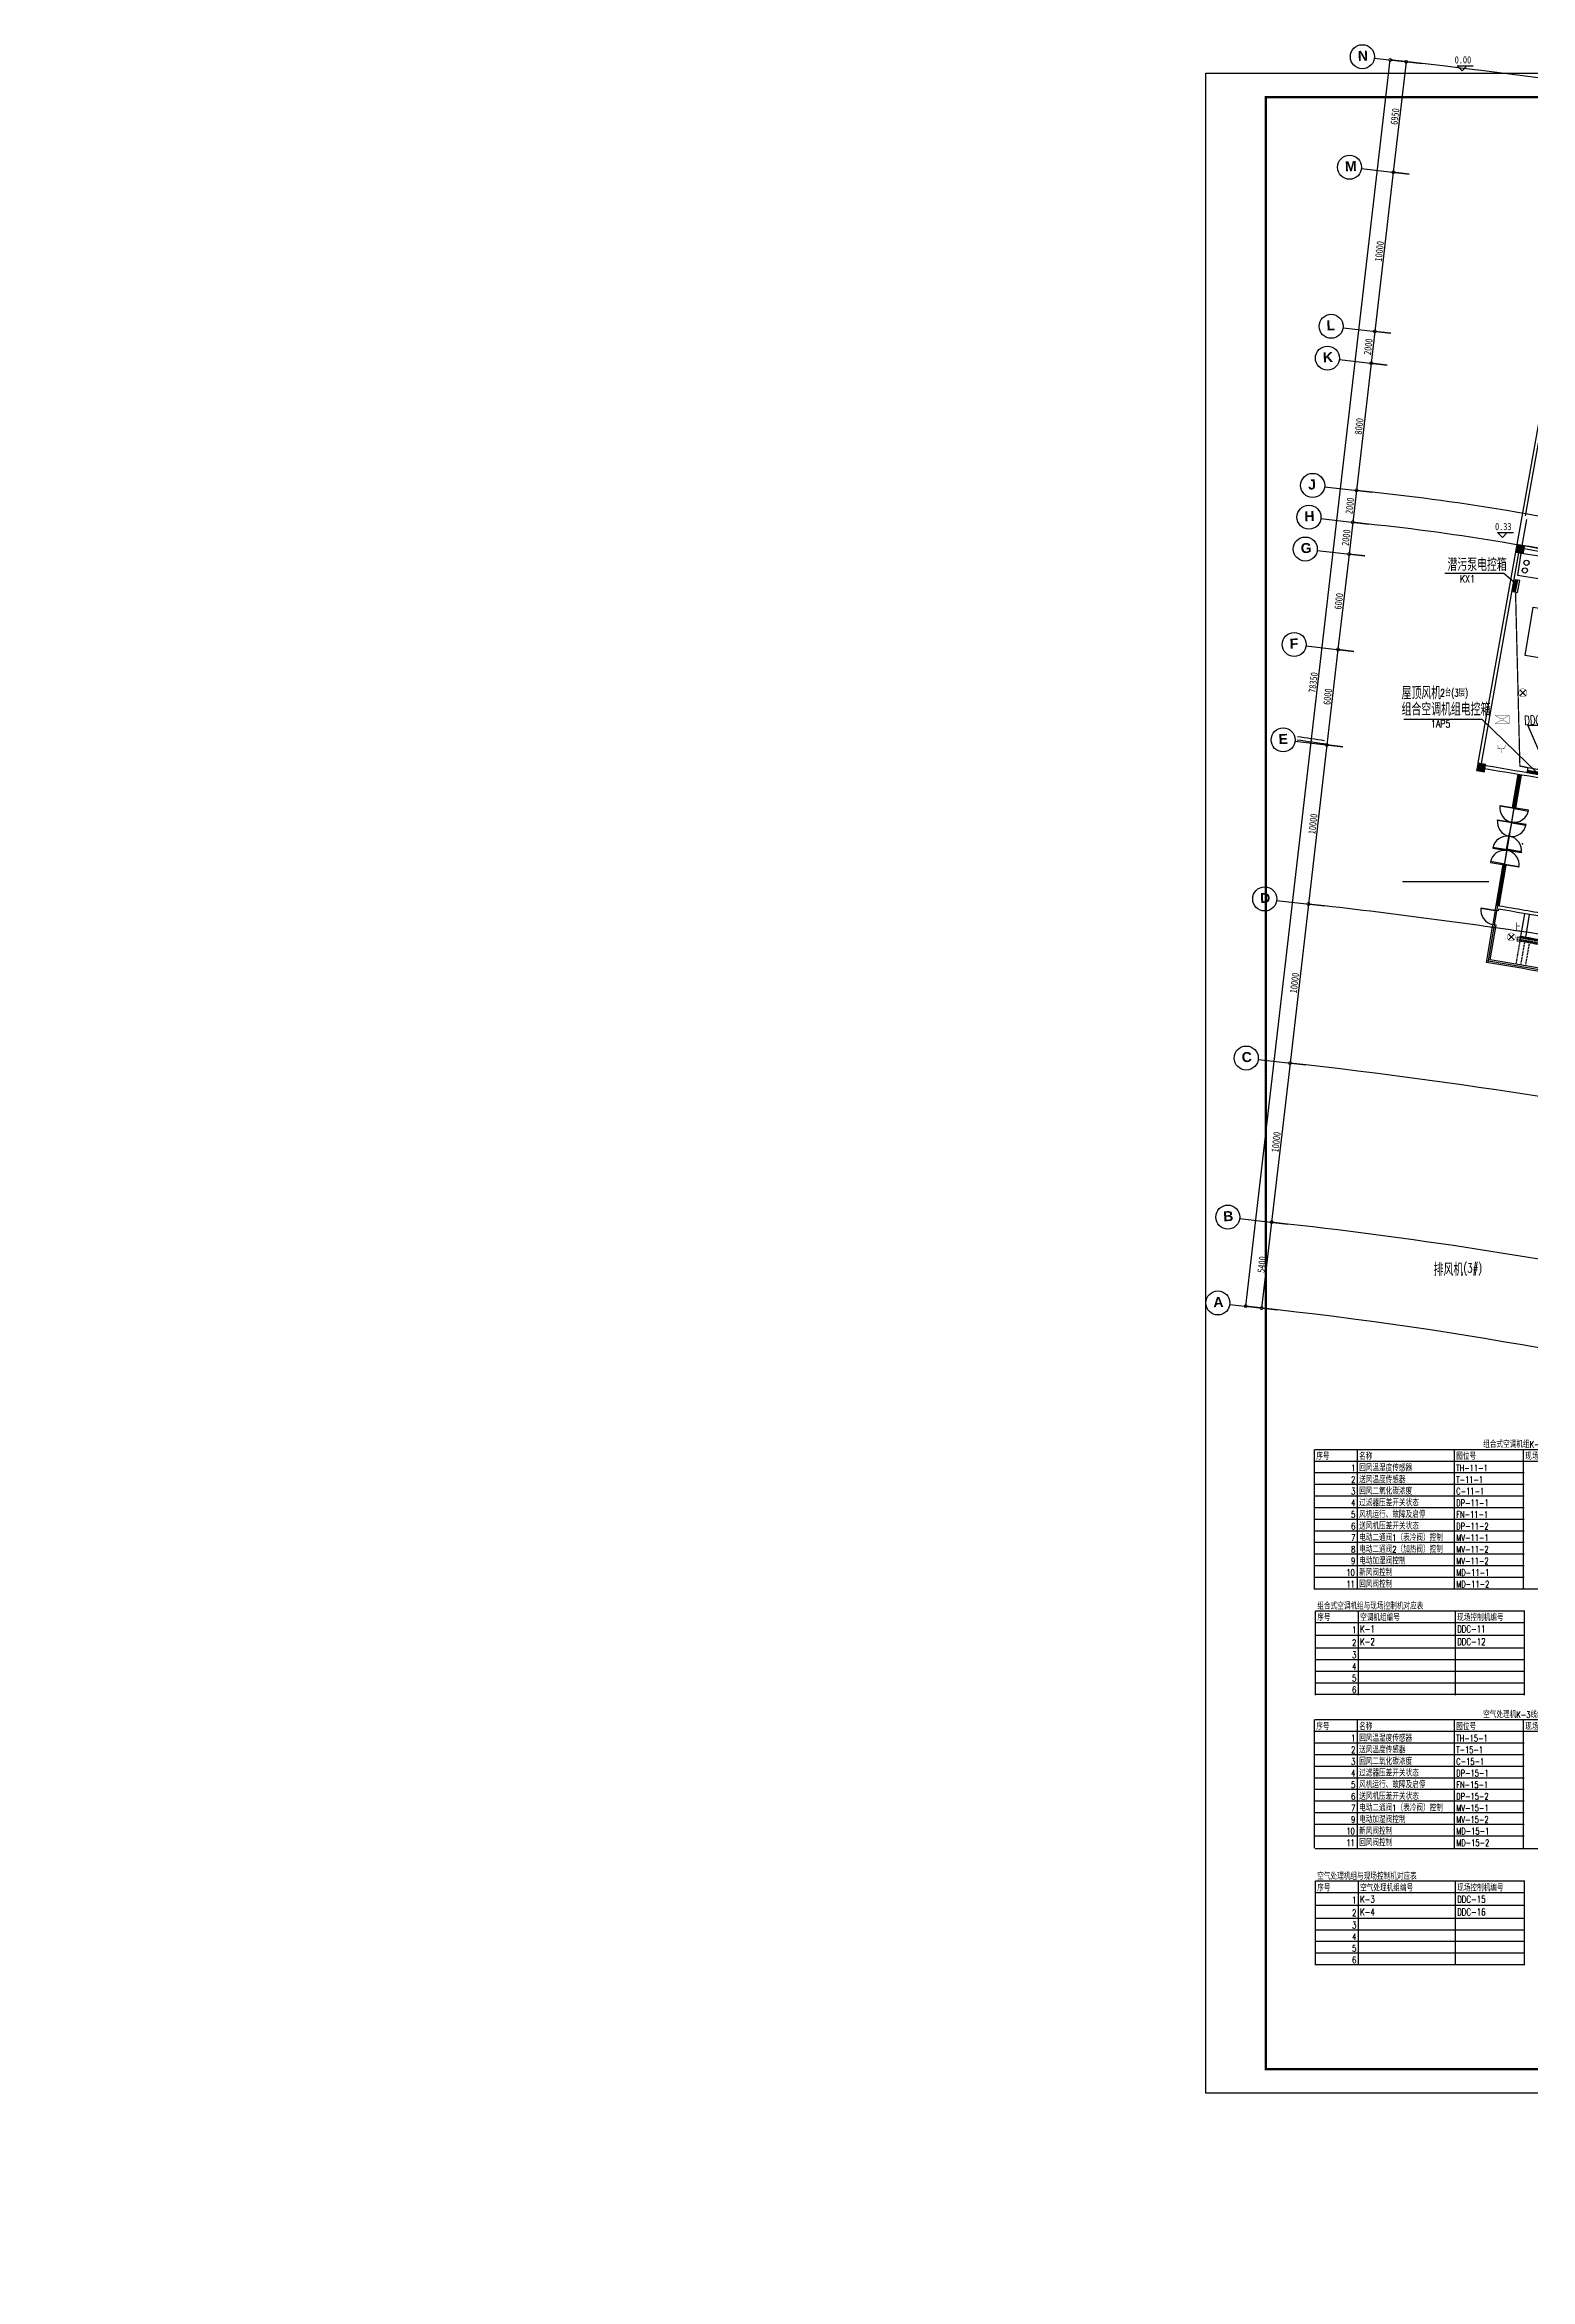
# Model space of a CAD drawing. Extents: x 23618587 to 48466785, y 42305484 to 86624613.
# Drawn here: x 24148770 to 24241519, y 43286900 to 43426449 of the extents above; entities that cross this region are included whole.
import ezdxf

# ---------------------------------------------------------------- set-up
doc = ezdxf.new("R2010")
doc.units = 0
doc.header["$MEASUREMENT"] = 0
doc.linetypes.add('HIDDEN', pattern=[9.525, 6.35, -3.175])
doc.layers.get('0').update_dxf_attribs({"linetype": 'CONTINUOUS'})
doc.layers.get('DEFPOINTS').update_dxf_attribs({"linetype": 'CONTINUOUS'})
for name, color, linetype in [('AC-W', 7, 'CONTINUOUS'), ('EQUIP', 3, 'CONTINUOUS'), ('FRAME', 7, 'CONTINUOUS'), ('J-DIM', 7, 'CONTINUOUS'), ('SIG_TEXT', 7, 'CONTINUOUS'), ('楼控', 1, 'CONTINUOUS'), ('设备-动力', 3, 'CONTINUOUS'), ('设备-插座', 3, 'CONTINUOUS'), ('设备-照明', 3, 'CONTINUOUS')]:
    doc.layers.add(name, color=color, linetype=linetype)
doc.styles.add('_TXT', font='TXT.shx')
doc.styles.add('DFHZ', font='romans.shx', dxfattribs={"width": 0.7, "bigfont": 'dfhz.shx'})
doc.styles.add('HZTXT', font='txt', dxfattribs={"width": 0.9, "bigfont": 'HZTXT'})
doc.styles.add('IDQSTYLE', font='simplex.shx', dxfattribs={"width": 0.7, "bigfont": 'hzfs1.shx'})
doc.styles.add('Q1', font='SimSun.ttf', dxfattribs={"width": 0.8, "height": 450})
doc.styles.add('Q200', font='SimSun.ttf', dxfattribs={"width": 0.8, "height": 450})
doc.styles.add('T-SG-01$0$Arial', font='ARIALBD.TTF')
doc.dimstyles.new('Q2', dxfattribs={"dimscale": 150, "dimtxt": 2.5, "dimasz": 2.5, "dimexe": 0, "dimexo": 0, "dimgap": 0.5, "dimtad": 1, "dimdec": 4, "dimdsep": 46, "dimtxsty": 'Q200', "dimblk1": 'DOTSMALL', "dimblk2": 'DOTSMALL', "dimsah": 1, "dimcen": 2.5, "dimadec": 0, "dimazin": 0, "dimtfac": 1, "dimtdec": 3, "dimtmove": 2, "dimatfit": 3, "dimldrblk": 'DOTSMALL', "dimfxl": 1, "dimtolj": 1, "dimtzin": 10, "dimarcsym": 0})

# ---------------------------------------------------------------- blocks, each defined once
blk = doc.blocks.new('_DOTSMALL')
at = {"color": 0, "linetype": 'ByBlock', "const_width": 0.5}
blk.add_lwpolyline([(-0.0625, 0, 1), (0.0625, 0, 1)], format="xyb", close=True, dxfattribs=at)
blk = doc.blocks.new('*D28')
at = {"color": 0, "linetype": 'ByBlock'}
for p, q in [((24233767, 43425382), (24232966, 43418479)), ((24234760, 43425267), (24233767, 43425382)), ((24233960, 43418363), (24232966, 43418479))]:
    blk.add_line(p, q, dxfattribs=at)
at = {"layer": 'DEFPOINTS', "color": 0, "linetype": 'ByBlock'}
for p in [(24234760, 43425267), (24232966, 43418479), (24233960, 43418363)]:
    blk.add_point(p, dxfattribs=at)
at = {"color": 0, "linetype": 'ByBlock', "xscale": 375, "yscale": 375, "zscale": 375}
for p, rotation in [((24233767, 43425382), 83.38806933400264), ((24232966, 43418479), 263.3880693340026)]:
    blk.add_blockref('_DOTSMALL', p, dxfattribs=dict(at, rotation=rotation))
at = {"color": 0, "linetype": 'ByBlock', "insert": (24233069, 43421965), "char_height": 450, "attachment_point": 5, "rotation": 83.38807, "style": 'Q200'}
blk.add_mtext('\\A1;6950', dxfattribs=at)
blk = doc.blocks.new('*D29')
at = {"color": 0, "linetype": 'ByBlock'}
for p, q in [((24232967, 43418479), (24231815, 43408545)), ((24233960, 43418363), (24232967, 43418479)), ((24232808, 43408430), (24231815, 43408545))]:
    blk.add_line(p, q, dxfattribs=at)
at = {"layer": 'DEFPOINTS', "color": 0, "linetype": 'ByBlock'}
for p in [(24233960, 43418363), (24231815, 43408545), (24232808, 43408430)]:
    blk.add_point(p, dxfattribs=at)
at = {"color": 0, "linetype": 'ByBlock', "xscale": 375, "yscale": 375, "zscale": 375}
for p, rotation in [((24232967, 43418479), 83.38686714787325), ((24231815, 43408545), 263.3868671478733)]:
    blk.add_blockref('_DOTSMALL', p, dxfattribs=dict(at, rotation=rotation))
at = {"color": 0, "linetype": 'ByBlock', "insert": (24232093, 43413546), "char_height": 450, "attachment_point": 5, "rotation": 83.38687, "style": 'Q200'}
blk.add_mtext('\\A1;10000', dxfattribs=at)
blk = doc.blocks.new('*D30')
at = {"color": 0, "linetype": 'ByBlock'}
for p, q in [((24231815, 43408545), (24231584, 43406558)), ((24232808, 43408430), (24231815, 43408545)), ((24232578, 43406443), (24231584, 43406558))]:
    blk.add_line(p, q, dxfattribs=at)
at = {"layer": 'DEFPOINTS', "color": 0, "linetype": 'ByBlock'}
for p in [(24232808, 43408430), (24231584, 43406558), (24232578, 43406443)]:
    blk.add_point(p, dxfattribs=at)
at = {"color": 0, "linetype": 'ByBlock', "xscale": 375, "yscale": 375, "zscale": 375}
for p, rotation in [((24231815, 43408545), 83.38489562313899), ((24231584, 43406558), 263.384895623139)]:
    blk.add_blockref('_DOTSMALL', p, dxfattribs=dict(at, rotation=rotation))
at = {"color": 0, "linetype": 'ByBlock', "insert": (24231402, 43407586), "char_height": 450, "attachment_point": 5, "rotation": 83.3849, "style": 'Q200'}
blk.add_mtext('\\A1;2000', dxfattribs=at)
blk = doc.blocks.new('*D31')
at = {"color": 0, "linetype": 'ByBlock'}
for p, q in [((24231585, 43406558), (24230663, 43398612)), ((24232578, 43406443), (24231585, 43406558)), ((24231657, 43398496), (24230663, 43398612))]:
    blk.add_line(p, q, dxfattribs=at)
at = {"layer": 'DEFPOINTS', "color": 0, "linetype": 'ByBlock'}
for p in [(24232578, 43406443), (24230663, 43398612), (24231657, 43398496)]:
    blk.add_point(p, dxfattribs=at)
at = {"color": 0, "linetype": 'ByBlock', "xscale": 375, "yscale": 375, "zscale": 375}
for p, rotation in [((24231585, 43406558), 83.3879762503082), ((24230663, 43398612), 263.3879762503082)]:
    blk.add_blockref('_DOTSMALL', p, dxfattribs=dict(at, rotation=rotation))
at = {"color": 0, "linetype": 'ByBlock', "insert": (24230826, 43402620), "char_height": 450, "attachment_point": 5, "rotation": 83.38798, "style": 'Q200'}
blk.add_mtext('\\A1;8000', dxfattribs=at)
blk = doc.blocks.new('*D32')
at = {"color": 0, "linetype": 'ByBlock'}
for p, q in [((24230663, 43398612), (24230433, 43396625)), ((24231657, 43398496), (24230663, 43398612)), ((24231426, 43396510), (24230433, 43396625))]:
    blk.add_line(p, q, dxfattribs=at)
at = {"layer": 'DEFPOINTS', "color": 0, "linetype": 'ByBlock'}
for p in [(24231657, 43398496), (24230433, 43396625), (24231426, 43396510)]:
    blk.add_point(p, dxfattribs=at)
at = {"color": 0, "linetype": 'ByBlock', "xscale": 375, "yscale": 375, "zscale": 375}
for p, rotation in [((24230663, 43398612), 83.38331442130826), ((24230433, 43396625), 263.3833144213083)]:
    blk.add_blockref('_DOTSMALL', p, dxfattribs=dict(at, rotation=rotation))
at = {"color": 0, "linetype": 'ByBlock', "insert": (24230250, 43397653), "char_height": 450, "attachment_point": 5, "rotation": 83.38331, "style": 'Q200'}
blk.add_mtext('\\A1;2000', dxfattribs=at)
blk = doc.blocks.new('*D33')
at = {"color": 0, "linetype": 'ByBlock'}
for p, q in [((24230433, 43396625), (24230203, 43394638)), ((24231426, 43396510), (24230433, 43396625)), ((24231196, 43394523), (24230203, 43394638))]:
    blk.add_line(p, q, dxfattribs=at)
at = {"layer": 'DEFPOINTS', "color": 0, "linetype": 'ByBlock'}
for p in [(24231426, 43396510), (24230203, 43394638), (24231196, 43394523)]:
    blk.add_point(p, dxfattribs=at)
at = {"color": 0, "linetype": 'ByBlock', "xscale": 375, "yscale": 375, "zscale": 375}
for p, rotation in [((24230433, 43396625), 83.38551375430717), ((24230203, 43394638), 263.3855137543072)]:
    blk.add_blockref('_DOTSMALL', p, dxfattribs=dict(at, rotation=rotation))
at = {"color": 0, "linetype": 'ByBlock', "insert": (24230020, 43395666), "char_height": 450, "attachment_point": 5, "rotation": 83.38551, "style": 'Q200'}
blk.add_mtext('\\A1;2000', dxfattribs=at)
blk = doc.blocks.new('*D34')
at = {"color": 0, "linetype": 'ByBlock'}
for p, q in [((24230203, 43394638), (24229512, 43388678)), ((24231196, 43394523), (24230203, 43394638)), ((24230505, 43388563), (24229512, 43388678))]:
    blk.add_line(p, q, dxfattribs=at)
at = {"layer": 'DEFPOINTS', "color": 0, "linetype": 'ByBlock'}
for p in [(24231196, 43394523), (24229512, 43388678), (24230505, 43388563)]:
    blk.add_point(p, dxfattribs=at)
at = {"color": 0, "linetype": 'ByBlock', "xscale": 375, "yscale": 375, "zscale": 375}
for p, rotation in [((24230203, 43394638), 83.3867374590416), ((24229512, 43388678), 263.3867374590416)]:
    blk.add_blockref('_DOTSMALL', p, dxfattribs=dict(at, rotation=rotation))
at = {"color": 0, "linetype": 'ByBlock', "insert": (24229559, 43391693), "char_height": 450, "attachment_point": 5, "rotation": 83.38674, "style": 'Q200'}
blk.add_mtext('\\A1;6000', dxfattribs=at)
blk = doc.blocks.new('*D35')
at = {"color": 0, "linetype": 'ByBlock'}
for p, q in [((24229512, 43388678), (24228821, 43382718)), ((24230505, 43388563), (24229512, 43388678)), ((24229814, 43382603), (24228821, 43382718))]:
    blk.add_line(p, q, dxfattribs=at)
at = {"layer": 'DEFPOINTS', "color": 0, "linetype": 'ByBlock'}
for p in [(24230505, 43388563), (24228821, 43382718), (24229814, 43382603)]:
    blk.add_point(p, dxfattribs=at)
at = {"color": 0, "linetype": 'ByBlock', "xscale": 375, "yscale": 375, "zscale": 375}
for p, rotation in [((24229512, 43388678), 83.38694707851481), ((24228821, 43382718), 263.3869470785148)]:
    blk.add_blockref('_DOTSMALL', p, dxfattribs=dict(at, rotation=rotation))
at = {"color": 0, "linetype": 'ByBlock', "insert": (24228868, 43385733), "char_height": 450, "attachment_point": 5, "rotation": 83.38695, "style": 'Q200'}
blk.add_mtext('\\A1;6000', dxfattribs=at)
blk = doc.blocks.new('*D36')
at = {"color": 0, "linetype": 'ByBlock'}
for p, q in [((24228821, 43382718), (24227669, 43372785)), ((24229814, 43382603), (24228821, 43382718)), ((24228663, 43372669), (24227669, 43372785))]:
    blk.add_line(p, q, dxfattribs=at)
at = {"layer": 'DEFPOINTS', "color": 0, "linetype": 'ByBlock'}
for p in [(24229814, 43382603), (24227669, 43372785), (24228663, 43372669)]:
    blk.add_point(p, dxfattribs=at)
at = {"color": 0, "linetype": 'ByBlock', "xscale": 375, "yscale": 375, "zscale": 375}
for p, rotation in [((24228821, 43382718), 83.38736012491158), ((24227669, 43372785), 263.3873601249116)]:
    blk.add_blockref('_DOTSMALL', p, dxfattribs=dict(at, rotation=rotation))
at = {"color": 0, "linetype": 'ByBlock', "insert": (24227947, 43377786), "char_height": 450, "attachment_point": 5, "rotation": 83.38736, "style": 'Q200'}
blk.add_mtext('\\A1;10000', dxfattribs=at)
blk = doc.blocks.new('*D37')
at = {"color": 0, "linetype": 'ByBlock'}
for p, q in [((24227669, 43372785), (24226518, 43362851)), ((24228663, 43372669), (24227669, 43372785)), ((24227511, 43362736), (24226518, 43362851))]:
    blk.add_line(p, q, dxfattribs=at)
at = {"layer": 'DEFPOINTS', "color": 0, "linetype": 'ByBlock'}
for p in [(24228663, 43372669), (24226518, 43362851), (24227511, 43362736)]:
    blk.add_point(p, dxfattribs=at)
at = {"color": 0, "linetype": 'ByBlock', "xscale": 375, "yscale": 375, "zscale": 375}
for p, rotation in [((24227669, 43372785), 83.38736012490023), ((24226518, 43362851), 263.3873601249002)]:
    blk.add_blockref('_DOTSMALL', p, dxfattribs=dict(at, rotation=rotation))
at = {"color": 0, "linetype": 'ByBlock', "insert": (24226796, 43367852), "char_height": 450, "attachment_point": 5, "rotation": 83.38736, "style": 'Q200'}
blk.add_mtext('\\A1;10000', dxfattribs=at)
blk = doc.blocks.new('*D38')
at = {"color": 0, "linetype": 'ByBlock'}
for p, q in [((24226518, 43362851), (24225366, 43352918)), ((24227511, 43362736), (24226518, 43362851)), ((24226360, 43352802), (24225366, 43352918))]:
    blk.add_line(p, q, dxfattribs=at)
at = {"layer": 'DEFPOINTS', "color": 0, "linetype": 'ByBlock'}
for p in [(24227511, 43362736), (24225366, 43352918), (24226360, 43352802)]:
    blk.add_point(p, dxfattribs=at)
at = {"color": 0, "linetype": 'ByBlock', "xscale": 375, "yscale": 375, "zscale": 375}
for p, rotation in [((24226518, 43362851), 83.3873601249377), ((24225366, 43352918), 263.3873601249377)]:
    blk.add_blockref('_DOTSMALL', p, dxfattribs=dict(at, rotation=rotation))
at = {"color": 0, "linetype": 'ByBlock', "insert": (24225644, 43357919), "char_height": 450, "attachment_point": 5, "rotation": 83.38736, "style": 'Q200'}
blk.add_mtext('\\A1;10000', dxfattribs=at)
blk = doc.blocks.new('*D39')
at = {"color": 0, "linetype": 'ByBlock'}
for p, q in [((24225366, 43352918), (24224744, 43347554)), ((24226360, 43352802), (24225366, 43352918)), ((24225738, 43347438), (24224744, 43347554))]:
    blk.add_line(p, q, dxfattribs=at)
at = {"layer": 'DEFPOINTS', "color": 0, "linetype": 'ByBlock'}
for p in [(24226360, 43352802), (24224744, 43347554), (24225738, 43347438)]:
    blk.add_point(p, dxfattribs=at)
at = {"color": 0, "linetype": 'ByBlock', "xscale": 375, "yscale": 375, "zscale": 375}
for p, rotation in [((24225366, 43352918), 83.38736001260308), ((24224744, 43347554), 263.3873600126031)]:
    blk.add_blockref('_DOTSMALL', p, dxfattribs=dict(at, rotation=rotation))
at = {"color": 0, "linetype": 'ByBlock', "insert": (24224757, 43350270), "char_height": 450, "attachment_point": 5, "rotation": 83.38736, "style": 'Q200'}
blk.add_mtext('\\A1;5400', dxfattribs=at)
blk = doc.blocks.new('*D40')
at = {"color": 0, "linetype": 'ByBlock'}
for p, q in [((24223752, 43347669), (24232773, 43425497)), ((24234759, 43425267), (24232773, 43425497)), ((24225738, 43347438), (24223752, 43347669))]:
    blk.add_line(p, q, dxfattribs=at)
at = {"layer": 'DEFPOINTS', "color": 0, "linetype": 'ByBlock'}
for p in [(24232773, 43425497), (24234759, 43425267), (24225738, 43347438)]:
    blk.add_point(p, dxfattribs=at)
at = {"color": 0, "linetype": 'ByBlock', "xscale": 375, "yscale": 375, "zscale": 375}
for p, rotation in [((24232773, 43425497), 83.38807158920542), ((24223752, 43347669), 263.3880715892054)]:
    blk.add_blockref('_DOTSMALL', p, dxfattribs=dict(at, rotation=rotation))
at = {"color": 0, "linetype": 'ByBlock', "insert": (24227965, 43386618), "char_height": 450, "attachment_point": 5, "rotation": 83.38807, "style": 'Q200'}
blk.add_mtext('\\A1;78350', dxfattribs=at)
blk = doc.blocks.new('*X14')
at = {"color": 0}
for p, q in [((-250, 33), (-183, 100)), ((-250, 68), (-218, 100)), ((-247, 0), (-147, 100)), ((-212, 0), (-112, 100)), ((-177, 0), (-77, 100)), ((-141, 0), (-41, 100)), ((-106, 0), (-6, 100)), ((-71, 0), (29, 100)), ((-35, 0), (65, 100)), ((0, 0), (100, 100)), ((35, 0), (135, 100)), ((71, 0), (171, 100)), ((106, 0), (206, 100)), ((141, 0), (241, 100)), ((177, 0), (250, 73)), ((212, 0), (250, 38)), ((247, 0), (250, 3))]:
    blk.add_line(p, q, dxfattribs=at)
blk = doc.blocks.new('_LINKPT1')
blk.add_line((0, 0), (0, 0))
blk = doc.blocks.new('M_Z1')
for p, q in [((-0.75, 0.6), (-0.75, 0)), ((0.75, 0.6), (-0.75, 0.6)), ((-0.75, 0.3), (0.75, 0.3)), ((-0.75, 0), (0.75, 0)), ((0.75, 0), (0.75, 0.6))]:
    blk.add_line(p, q)
at = {"const_width": 0.3}
blk.add_lwpolyline([(-0.75, 0.15), (0.75, 0.15)], dxfattribs=at)
at = {"xscale": 0.003, "yscale": 0.003, "zscale": 0.003}
blk.add_blockref('*X14', (0, 0), dxfattribs=at)
for p in [(-0.75, 0.3), (0, 0.6), (0, 0), (0.75, 0.3)]:
    blk.add_blockref('_LINKPT1', p)
at = {"width": 0.8, "flags": 9}
blk.add_attdef('A', (0, 0), '', height=0.00003, dxfattribs=at)
blk.add_attdef('A', (0, 0), '', height=0.00003, dxfattribs=at)
blk = doc.blocks.new('A$C17436CD9')
at = {"layer": '楼控', "color": 1}
blk.add_lwpolyline([(1268, 0), (0, 195), (215, 1594), (1483, 1399)], close=True, dxfattribs=at)
for centre in [(440, 518), (547, 996)]:
    blk.add_circle(centre, 161, dxfattribs=at)
blk = doc.blocks.new('HC000704')
at = {"color": 0, "linetype": 'Continuous', "const_width": 0.2}
for points in [[(-0.6, 0.4), (-4.4, 2.5)], [(-4.4, 2.5), (4.4, 2.5), (4.4, -2.5), (-4.4, -2.5), (-4.4, 2.5)], [(4.4, 2.5), (0.6, 0.4)], [(-0.6, -0.4), (-4.4, -2.5)], [(0.6, -0.4), (4.4, -2.5)]]:
    blk.add_lwpolyline(points, dxfattribs=at)
at = {"color": 0, "linetype": 'Continuous', "const_width": 0.16}
blk.add_lwpolyline([(0, -0.7, 0.198912), (0.5, -0.5, 0.198912), (0.7, 0, 0.198912), (0.5, 0.5, 0.198912), (0, 0.7, 0.198912), (-0.5, 0.5, 0.198912), (-0.7, 0, 0.198912), (-0.5, -0.5, 0.198912)], format="xyb", close=True, dxfattribs=at)
at = {"color": 0, "style": 'IDQSTYLE', "width": 0.7}
blk.add_attdef('PSFHATT', (6.4, -2.5), '', height=2.5, dxfattribs=at)
blk = doc.blocks.new('HC001494')
at = {"color": 0, "linetype": 'Continuous'}
for p, q in [((-1.8, 1.8), (1.8, -1.8)), ((1.8, 1.8), (-1.8, -1.8))]:
    blk.add_line(p, q, dxfattribs=at)
at = {"color": 0, "linetype": 'Continuous', "const_width": 0.2}
blk.add_lwpolyline([(1.8, -1.8, 0.198912), (2.5, 0, 0.198912), (1.8, 1.8, 0.198912), (0, 2.5, 0.198912), (-1.8, 1.8, 0.198912), (-2.5, 0, 0.198912), (-1.8, -1.8, 0.198912), (0, -2.5, 0.198912)], format="xyb", close=True, dxfattribs=at)
at = {"color": 0, "style": 'IDQSTYLE', "width": 0.7}
blk.add_attdef('PSFHATT', (4.5, -2.5), '', height=2.5, dxfattribs=at)
blk = doc.blocks.new('HC000133')
at = {"color": 0, "linetype": 'Continuous', "const_width": 0.2}
blk.add_lwpolyline([(-2.5, 5, 0.198912), (-1.8, 3.2, 0.198912), (0, 2.5, 0.198912), (1.8, 3.2, 0.198912), (2.5, 5)], format="xyb", dxfattribs=at)
for points in [[(-2.5, 2.5), (2.5, 2.5)], [(0, 2.5), (0, 0)]]:
    blk.add_lwpolyline(points, dxfattribs=at)
at = {"color": 0, "style": 'IDQSTYLE', "width": 0.7}
blk.add_attdef('PSFHATT', (4.5, 0), '', height=2.5, dxfattribs=at)
blk = doc.blocks.new('HC001847003903')
at = {"color": 0, "linetype": 'Continuous'}
for p, q in [((-1.8, 1.8), (1.8, -1.8)), ((1.8, 1.8), (-1.8, -1.8))]:
    blk.add_line(p, q, dxfattribs=at)
at = {"color": 0, "linetype": 'Continuous', "const_width": 0.2}
blk.add_lwpolyline([(1.8, -1.8, 0.198912), (2.5, 0, 0.198912), (1.8, 1.8, 0.198912), (0, 2.5, 0.198912), (-1.8, 1.8, 0.198912), (-2.5, 0, 0.198912), (-1.8, -1.8, 0.198912), (0, -2.5, 0.198912)], format="xyb", close=True, dxfattribs=at)
at = {"color": 0, "style": 'IDQSTYLE', "width": 0.7}
blk.add_attdef('E', (3.4, -2.7), '', height=2.5, dxfattribs=at)
at = {"color": 0, "width": 0.7}
blk.add_attdef('PSFHATT', (6.4, -2.7), '', height=2.5, dxfattribs=at)

msp = doc.modelspace()

# ---------------------------------------------------------------- hatches: boundary and pattern name
at = {"layer": 'AC-W'}
for points in [[(24240680.04829, 43395237.3677), (24241172.28148, 43395149.58107), (24241084.49485, 43394657.34789), (24240592.26167, 43394745.13451)], [(24238248.13842, 43381601.27302), (24238740.3716, 43381513.4864), (24238652.58497, 43381021.25321), (24238160.35179, 43381109.03984)]]:
    msp.add_hatch(color=7, dxfattribs=at).paths.add_polyline_path(points)

# ---------------------------------------------------------------- linework, layer by layer
at = {"color": 7}
for points in [[(24228032.08407, 43338727.07723), (24228032.08407, 43329973.91151)], [(24228079.65563, 43338727.07723), (24257401.5715, 43338727.07723)], [(24230707.98392, 43338679.50568), (24230707.98392, 43329973.91151)], [(24236767.41046, 43338679.50568), (24236767.41046, 43329973.91151)], [(24241078.58244, 43338679.50568), (24241078.58244, 43329973.91151)], [(24228079.65563, 43338001.61105), (24257401.5715, 43338001.61105)], [(24228079.65563, 43337276.14487), (24241126.15399, 43337276.14487)], [(24228079.65563, 43336550.67869), (24241126.15399, 43336550.67869)], [(24228079.65563, 43335825.21251), (24241126.15399, 43335825.21251)], [(24228079.65563, 43335099.74633), (24241126.15399, 43335099.74633)], [(24228079.65563, 43334374.28015), (24241126.15399, 43334374.28015)], [(24228079.65563, 43333648.81397), (24241126.15399, 43333648.81397)], [(24228079.65563, 43332923.34778), (24241126.15399, 43332923.34778)], [(24228079.65563, 43332197.8816), (24241126.15399, 43332197.8816)], [(24228079.65563, 43331472.41542), (24241126.15399, 43331472.41542)], [(24228079.65563, 43330746.94924), (24241126.15399, 43330746.94924)], [(24228079.65563, 43330021.48306), (24257401.5715, 43330021.48306)], [(24228092.11747, 43328652.00566), (24228092.11747, 43323383.45619)], [(24228139.68902, 43328652.00566), (24241186.18738, 43328652.00566)], [(24228139.68902, 43327926.53948), (24241186.18738, 43327926.53948)], [(24230768.01731, 43328604.43411), (24230768.01731, 43323383.45619)], [(24236827.44386, 43328604.43411), (24236827.44386, 43323383.45619)], [(24241138.61583, 43328604.43411), (24241138.61583, 43323383.45619)], [(24228139.68902, 43327129.71597), (24241186.18738, 43327129.71597)], [(24228139.68902, 43326332.89246), (24241186.18738, 43326332.89246)], [(24228139.68902, 43325607.42628), (24241186.18738, 43325607.42628)], [(24228139.68902, 43324881.9601), (24241186.18738, 43324881.9601)], [(24228139.68902, 43324156.49392), (24241186.18738, 43324156.49392)], [(24228139.68902, 43323431.02774), (24241186.18738, 43323431.02774)], [(24228032.08407, 43321851.50687), (24228032.08407, 43316047.77743)], [(24228079.65563, 43321851.50687), (24257401.5715, 43321851.50687)], [(24230707.98392, 43321803.93532), (24230707.98392, 43316047.77743)], [(24236767.41046, 43321803.93532), (24236767.41046, 43316047.77743)], [(24241078.58244, 43321803.93532), (24241078.58244, 43316047.77743)], [(24228079.65563, 43321126.04069), (24257401.5715, 43321126.04069)], [(24228079.65563, 43320400.57451), (24241126.15399, 43320400.57451)], [(24228079.65563, 43319675.10833), (24241126.15399, 43319675.10833)], [(24228079.65563, 43318949.64215), (24241126.15399, 43318949.64215)], [(24228079.65563, 43318224.17597), (24241126.15399, 43318224.17597)], [(24228079.65563, 43317498.70979), (24241126.15399, 43317498.70979)], [(24228079.65563, 43316773.24361), (24241126.15399, 43316773.24361)], [(24228032.08407, 43316049.32521), (24228032.08407, 43313825.35512)], [(24228079.65563, 43316049.32521), (24241126.15399, 43316049.32521)], [(24228079.65563, 43316047.77743), (24241126.15399, 43316047.77743)], [(24228079.65563, 43315323.85903), (24241126.15399, 43315323.85903)], [(24230707.98392, 43316049.32521), (24230707.98392, 43313825.35512)], [(24236767.41046, 43316049.32521), (24236767.41046, 43313825.35512)], [(24241078.58244, 43316049.32521), (24241078.58244, 43313825.35512)], [(24241078.58244, 43315668.60463), (24241078.58244, 43315658.83705)], [(24228079.65563, 43314598.39285), (24241126.15399, 43314598.39285)], [(24228079.65563, 43313804.20265), (24257401.5715, 43313804.20265)], [(24228092.11747, 43311776.4353), (24228092.11747, 43306507.88583)], [(24228139.68902, 43311776.4353), (24241186.18738, 43311776.4353)], [(24228139.68902, 43311050.96912), (24241186.18738, 43311050.96912)], [(24230768.01731, 43311728.86375), (24230768.01731, 43306507.88583)], [(24236827.44386, 43311728.86375), (24236827.44386, 43306507.88583)], [(24241138.61583, 43311728.86375), (24241138.61583, 43306507.88583)], [(24228139.68902, 43310254.14561), (24241186.18738, 43310254.14561)], [(24228139.68902, 43309457.3221), (24241186.18738, 43309457.3221)], [(24228139.68902, 43308731.85592), (24241186.18738, 43308731.85592)], [(24228139.68902, 43308006.38974), (24241186.18738, 43308006.38974)], [(24228139.68902, 43307280.92356), (24241186.18738, 43307280.92356)], [(24228139.68902, 43306555.45738), (24241186.18738, 43306555.45738)]]:
    msp.add_lwpolyline(points, dxfattribs=at)
at = {"layer": 'AC-W', "color": 7}
for p, q in [((24231780.31594, 43425612.58165), (24234760.35809, 43425267.11277)), ((24236957.13871, 43425124.25108), (24237945.89857, 43425124.25108)), ((24236957.13871, 43425124.25108), (24237257.13871, 43424824.25108)), ((24237557.13871, 43425124.25108), (24237257.13871, 43424824.25108)), ((24245718.86199, 43423490.77511), (24240969.1851, 43396858.60247)), ((24245916.20589, 43423458.18717), (24241201.66816, 43397023.04524)), ((24230979.89003, 43418708.82771), (24233959.93218, 43418363.35883)), ((24229828.3271, 43408775.35386), (24232808.36925, 43408429.88498)), ((24229598.01451, 43406788.65909), (24232578.05667, 43406443.19021)), ((24228676.76416, 43398841.88), (24231656.80632, 43398496.41112)), ((24228446.36612, 43396855.19514), (24231426.40828, 43396509.72626)), ((24239475.46966, 43395977.98356), (24240464.22951, 43395977.98356)), ((24239475.46966, 43395977.98356), (24239775.46966, 43395677.98356)), ((24240075.46966, 43395977.98356), (24239775.46966, 43395677.98356)), ((24240969.1851, 43396858.60247), (24240680.04829, 43395237.3677)), ((24241284.21434, 43396802.41903), (24240995.07753, 43395181.18426)), ((24228216.05354, 43394868.50037), (24231196.09569, 43394523.03149)), ((24240679.46229, 43395234.0819), (24238248.13842, 43381601.27302)), ((24240789.15494, 43394710.01986), (24238445.03169, 43381566.15837)), ((24227525.11578, 43388908.41606), (24230505.15793, 43388562.94718)), ((24226834.17802, 43382948.33174), (24229814.22018, 43382602.86286)), ((24240417.88978, 43378803.94403), (24240767.74227, 43380874.59692)), ((24240477.0513, 43378793.94831), (24240826.90515, 43380864.6092)), ((24240555.93362, 43378780.62239), (24240905.78729, 43380851.28225)), ((24240615.09514, 43378770.62668), (24240964.94763, 43380841.27956)), ((24239916.72653, 43375237.45853), (24240516.49698, 43378787.2938)), ((24239384.99433, 43372690.54868), (24239818.14674, 43375254.25267)), ((24239444.15713, 43372680.56056), (24239877.30826, 43375244.25695)), ((24239523.03916, 43372667.23294), (24239956.19058, 43375230.93104)), ((24239582.1994, 43372657.22962), (24240015.3521, 43375220.93533)), ((24225682.61509, 43373014.85789), (24228662.65725, 43372669.38901)), ((24239335.01572, 43372394.74107), (24239185.07988, 43371507.31825)), ((24239335.01572, 43372394.74107), (24239384.99433, 43372690.54868)), ((24239532.22079, 43372361.422), (24239548.88032, 43372460.02454)), ((24240934.1912, 43370752.56684), (24241180.35895, 43372181.51801)), ((24241229.90383, 43370701.53987), (24241476.86069, 43372130.35487)), ((24238785.25099, 43369140.85737), (24239185.07988, 43371507.31825)), ((24239015.77514, 43369304.74337), (24239382.28495, 43371473.99917)), ((24241212.87232, 43370603.0009), (24241221.38808, 43370652.27038)), ((24241508.50231, 43370551.82004), (24241517.04527, 43370601.08481)), ((24224531.06789, 43363081.3823), (24227511.11003, 43362735.91333)), ((24223379.48923, 43353147.91018), (24226359.53138, 43352802.4413)), ((24222757.64523, 43347783.8343), (24225737.68739, 43347438.36542))]:
    msp.add_line(p, q, dxfattribs=at)
at = {"layer": 'AC-W', "color": 7, "ltscale": 300}
msp.add_line((24238883.85507, 43369124.20694), (24240866.33994, 43380857.90856), dxfattribs=at)
at = {"layer": 'AC-W', "color": 7, "linetype": 'HIDDEN', "ltscale": 10}
for p, q in [((24240876.42809, 43370711.77894), (24240833.98538, 43370465.40805)), ((24240876.42809, 43370711.77894), (24240884.91663, 43370761.05312)), ((24240891.74849, 43370506.19595), (24240917.21412, 43370654.01849)), ((24240917.21412, 43370654.01849), (24240925.70266, 43370703.29267)), ((24241187.32506, 43370455.19245), (24241195.84081, 43370504.46193)), ((24240637.0922, 43369027.97061), (24240883.25994, 43370456.92178)), ((24240931.85245, 43368977.10797), (24241178.80931, 43370405.92297)), ((24241226.58456, 43368926.08255), (24241474.33046, 43370354.76095)), ((24241482.87342, 43370404.02572), (24241491.41638, 43370453.2905))]:
    msp.add_line(p, q, dxfattribs=at)
at = {"layer": 'AC-W', "color": 7, "const_width": 50}
for points in [[(24240680.04829, 43395237.3677), (24241172.28148, 43395149.58107), (24241084.49485, 43394657.34789), (24240592.26167, 43394745.13451)], [(24238248.13842, 43381601.27302), (24238740.3716, 43381513.4864), (24238652.58497, 43381021.25321), (24238160.35179, 43381109.03984)]]:
    msp.add_lwpolyline(points, close=True, dxfattribs=at)
at = {"layer": 'AC-W', "color": 7}
for points in [[(24240516.54469, 43378787.5762), (24240509.04787, 43378743.20506), (24239621.62517, 43378893.14157), (24239629.122, 43378937.51271)], [(24240366.60818, 43377900.1535), (24240359.11136, 43377855.78237), (24239471.68866, 43378005.71888), (24239479.18549, 43378050.09001)], [(24240366.60818, 43377900.1535), (24240359.11136, 43377855.78237), (24241246.53406, 43377705.84586), (24241254.03088, 43377750.21699)], [(24240516.54469, 43378787.5762), (24240509.04787, 43378743.20506), (24241396.47056, 43378593.26855), (24241403.96739, 43378637.63969)], [(24239916.41301, 43375237.54889), (24239923.92582, 43375281.91733), (24239036.55719, 43375432.17349), (24239029.04438, 43375387.80506)], [(24239917.05234, 43375237.44087), (24239924.53318, 43375281.81471), (24240812.00983, 43375132.19787), (24240804.52899, 43375087.82404)], [(24239335.01572, 43372394.74107), (24239327.51774, 43372350.37013), (24238440.09892, 43372500.32959), (24238447.5969, 43372544.70053)]]:
    msp.add_lwpolyline(points, close=True, dxfattribs=at)
msp.add_lwpolyline([(24241007.93476, 43371475.54003, 0, 0, 0), (24241954.0139, 43371312.64662, 100, 0, 0), (24242269.72964, 43371256.48059, 0, 0, 0)], format="xyseb", dxfattribs=at)
for centre in [(24231035.3054, 43425698.94887), (24230234.87949, 43418795.19493), (24229083.31656, 43408861.72108), (24228853.00397, 43406875.02631), (24227931.75363, 43398928.24722), (24227701.35558, 43396941.56236), (24227471.043, 43394954.86759), (24226780.10524, 43388994.78328), (24226089.16748, 43383034.69896), (24224937.60455, 43373101.22511), (24223786.04555, 43363167.75082), (24222634.47869, 43353234.2774), (24222012.63469, 43347870.20152)]:
    msp.add_circle(centre, 750, dxfattribs=at)
at = {"layer": 'AC-W', "color": 7, "ltscale": 300}
for centre, radius, start, end in [((24188821.13531, 43021308.72205), 406562.16494, 71.8256262681, 83.5120720688), ((24217081.90504, 43259686.59022), 139572.90006, 76.9382095703, 84.0060016863), ((24217017.53761, 43259178.507), 138085.04403, 76.91713303, 84.0104144439), ((24185605.39084, 42994727.51463), 380386.63045, 81.1780491809, 83.5005665443), ((24148685.34615, 42835267.72991), 541522.67138, 72.0437285067, 80.4223031797), ((24189155.60529, 43024204.46017), 340697.35775, 71.8160243413, 83.5359768094), ((24194114.69426, 43065582.01377), 289024.74556, 73.5419145235, 83.5945055841), ((24199004.74488, 43106608.72101), 242308.82748, 74.6897601365, 83.6658999584)]:
    msp.add_arc(centre, radius, start, end, dxfattribs=at)
at = {"layer": 'AC-W', "color": 7}
for centre, radius, start, end in [((24148685.34615, 42835267.72991), 567472.67138, 79.9283670843, 80.6704958185), ((24148685.34615, 42835267.72991), 567272.67138, 79.8879804429, 80.6202662235), ((24148685.34615, 42835267.72991), 553522.67138, 81.6909003572, 81.868036762), ((24148685.34615, 42835267.72991), 553322.67138, 81.6669456195, 81.868036762), ((24148685.34615, 42835267.72991), 553322.67138, 79.8672707207, 80.6387291592), ((24148685.34615, 42835267.72991), 553522.67138, 79.8672782008, 80.6384578751), ((24240516.54469, 43378787.5762), 900, 170.4100310585, 260.4100310574), ((24240366.60818, 43377900.1535), 900, 170.4100310585, 260.4100310574), ((24240366.60818, 43377900.1535), 900, 260.4100310574, 350.4100310552), ((24240516.54469, 43378787.5762), 900, 260.4100310574, 350.4100310552), ((24239916.41301, 43375237.54889), 900, 80.389392213, 170.3893922119), ((24239917.05234, 43375237.44087), 900, 350.4306699005, 80.4306699044), ((24239335.01572, 43372394.74107), 900, 170.4085494119, 260.4085494087), ((24148685.34615, 42835267.72991), 544722.67138, 80.3995564986, 80.4205931767), ((24148685.34615, 42835267.72991), 545022.67138, 80.0830550779, 80.4205873863), ((24148685.34615, 42835267.72991), 544822.67138, 79.7435121314, 80.3995584203), ((24148685.34615, 42835267.72991), 543822.67138, 80.3995390863, 80.4206105879), ((24148685.34615, 42835267.72991), 543322.67138, 80.0693401589, 80.2307761562), ((24148685.34615, 42835267.72991), 543372.67138, 80.07138725, 80.2307756556), ((24148685.34615, 42835267.72991), 543272.67138, 80.0672926752, 80.2255034299), ((24148685.34615, 42835267.72991), 541422.67138, 79.7646109898, 80.4206572899), ((24148685.34615, 42835267.72991), 541622.67138, 79.7646070857, 80.3994962918), ((24148759.7883, 42835660.74182), 530172.67138, 79.4743453433, 79.4743453433), ((24148766.30591, 42835659.45113), 530172.67138, 78.1227654299, 78.1227654299), ((24148779.34207, 42835656.52904), 530172.67138, 76.2090487924, 76.2090487924)]:
    msp.add_arc(centre, radius, start, end, dxfattribs=at)
at = {"layer": 'AC-W', "color": 7, "linetype": 'HIDDEN', "ltscale": 10}
for radius, start, end in [(543122.67138, 79.9407240684, 80.2255034299), (543172.67138, 79.9407240684, 80.2255034299), (543072.67138, 79.9354489091, 80.2307785791)]:
    msp.add_arc((24148685.34615, 42835267.72991), radius, start, end, dxfattribs=at)
at = {"layer": 'FRAME'}
msp.add_lwpolyline([(24221262.63462, 43298521.29116), (24221262.63462, 43424671.29116), (24399612.63462, 43424671.29116), (24399612.63462, 43298521.29116)], close=True, dxfattribs=at)
at = {"layer": 'FRAME', "const_width": 135}
msp.add_lwpolyline([(24225012.63462, 43300021.29116), (24225012.63462, 43423171.29116), (24398112.63462, 43423171.29116), (24398112.63462, 43300021.29116)], close=True, dxfattribs=at)
at = {"layer": '楼控', "color": 1}
for p, q in [((24236180.81265, 43393446.81019), (24239868.93844, 43393446.81019)), ((24239868.93844, 43393446.81019), (24240599.60552, 43392821.00635)), ((24233629.62568, 43384326.64861), (24238488.2013, 43384326.64861)), ((24238488.2013, 43384326.64861), (24241992.74283, 43380944.19453))]:
    msp.add_line(p, q, dxfattribs=at)
at = {"layer": '楼控'}
for p, q in [((24243543.57625, 43383940.82656), (24241372.12631, 43383940.82656)), ((24241372.12631, 43383940.82656), (24242642.21937, 43380993.20933)), ((24240042.01565, 43376180.78601), (24240211.07345, 43377213.24957)), ((24233542.71038, 43374191.96283), (24238933.78249, 43374191.96283))]:
    msp.add_line(p, q, dxfattribs=at)
at = {"layer": '楼控', "color": 1, "const_width": 80}
msp.add_lwpolyline([(24240600.07324, 43392210.77298), (24240868.80994, 43381402.62323), (24241358.92781, 43381301.27772)], dxfattribs=at)
at = {"layer": '楼控', "color": 1}
msp.add_lwpolyline([(24241689.76039, 43391316.60613), (24247078.75616, 43390418.81868), (24246577.78129, 43387411.70222), (24241188.78552, 43388309.48968)], close=True, dxfattribs=at)
at = {"layer": '楼控', "color": 7}
for points in [[(24240066.41551, 43376125.36217), (24240073.92832, 43376169.73061), (24239186.55969, 43376319.98677), (24239179.04688, 43376275.61834)], [(24240067.05484, 43376125.25416), (24240074.53568, 43376169.62799), (24240962.01233, 43376020.01115), (24240954.53149, 43375975.63732)]]:
    msp.add_lwpolyline(points, close=True, dxfattribs=at)
for centre, start, end in [((24240066.41551, 43376125.36217), 80.389392213, 170.3893922119), ((24240067.05484, 43376125.25416), 350.4306699005, 80.4306699044)]:
    msp.add_arc(centre, 900, start, end, dxfattribs=at)
at = {"layer": '楼控', "ltscale": 300}
msp.add_arc((24148340.05171, 42833987.2269), 549922.67138, 80.304650484, 80.400345834, dxfattribs=at)
at = {"layer": '楼控', "color": 0, "linetype": 'ByBlock'}
msp.add_point((24241036.71045, 43376548.23419), dxfattribs=at)

# ---------------------------------------------------------------- block references
at = {"layer": 'EQUIP', "xscale": 500, "yscale": 500, "zscale": 500}
for p, rotation in [((24240498.84877, 43392668.93136), 259.8879999999999), ((24241678.25292, 43380934.68802), 350.3646999999999)]:
    msp.add_blockref('M_Z1', p, dxfattribs=dict(at, rotation=rotation))
at = {"layer": '楼控', "color": 1}
msp.add_blockref('A$C17436CD9', (24240737.95384, 43393099.55289), dxfattribs=at)
at = {"layer": '设备-动力', "xscale": 100, "yscale": 100, "zscale": 100}
msp.add_blockref('HC000704', (24239755.44174, 43384307.42774), dxfattribs=at)
at = {"layer": '设备-插座', "xscale": 100, "yscale": 100, "zscale": 100}
msp.add_blockref('HC000133', (24239713.57535, 43382219.88007), dxfattribs=at)
at = {"layer": '设备-照明', "color": 3, "xscale": 100, "yscale": 100, "zscale": 100}
msp.add_blockref('HC001494', (24241050.82326, 43385974.89077), dxfattribs=at)
at = {"layer": '设备-照明', "color": 3}
ref = msp.add_blockref('HC001847003903', (24240330.2362, 43370727.13051), dxfattribs=dict(at, xscale=100, yscale=100, zscale=100))
ref.add_attrib('E', 'E', (24240666.06732, 43370460.7264), dxfattribs={"layer": '0', "color": 0, "height": 250, "style": 'IDQSTYLE', "width": 0.7})

# ---------------------------------------------------------------- texts
at = {"color": 7, "style": 'HZTXT', "width": 0.75}
for s, height, p in [('序号', 409.115354, (24228156.9594, 43338084.86127)), ('名称', 409.115354, (24230832.85925, 43338084.86127)), ('图位号', 409.115354, (24236892.28579, 43338084.86127)), ('组合式空调机组K-1线缆编号表1', 409.1153543, (24238575.12947, 43338834.11322)), ('现场控制机编号', 409.115354, (24241203.45776, 43338084.86127)), ('2', 409.11535, (24230333.35794, 43336633.92891)), ('1', 409.11535, (24230333.35794, 43337359.39509)), ('送风温度传感器', 409.115354, (24230832.85925, 43336633.92891)), ('回风温湿度传感器', 409.115354, (24230832.85925, 43337359.39509)), ('TH-11-1', 409.115354, (24236892.28579, 43337359.39509)), ('T-11-1', 409.115354, (24236892.28579, 43336633.92891)), ('3', 409.11535, (24230333.35794, 43335908.46272)), ('过滤器压差开关状态', 409.115354, (24230832.85925, 43335182.99654)), ('回风二氧化碳浓度', 409.115354, (24230832.85925, 43335908.46272)), ('C-11-1', 409.115354, (24236892.28579, 43335908.46272)), ('4', 409.11535, (24230333.35794, 43335182.99654)), ('5', 409.11535, (24230333.35794, 43334457.53036)), ('风机运行、故障及启停', 409.115354, (24230832.85925, 43334457.53036)), ('DP-11-1', 409.115354, (24236892.28579, 43335182.99654)), ('FN-11-1', 409.115354, (24236892.28579, 43334457.53036)), ('7', 409.11535, (24230333.35794, 43333006.598)), ('6', 409.11535, (24230333.35794, 43333732.06418)), ('送风机压差开关状态', 409.115354, (24230832.85925, 43333732.06418)), ('电动二通阀1（表冷阀）控制', 409.1153543, (24230832.85925, 43333006.598)), ('DP-11-2', 409.115354, (24236892.28579, 43333732.06418)), ('MV-11-1', 409.115354, (24236892.28579, 43333006.598)), ('8', 409.11535, (24230333.35794, 43332281.13182)), ('9', 409.11535, (24230333.35794, 43331555.66564)), ('电动二通阀2（加热阀）控制', 409.1153543, (24230832.85925, 43332281.13182)), ('电动加湿阀控制', 409.115354, (24230832.85925, 43331555.66564)), ('MV-11-2', 409.115354, (24236892.28579, 43332281.13182)), ('MV-11-2', 409.115354, (24236892.28579, 43331555.66564)), ('10', 409.115354, (24230036.03574, 43330830.19946)), ('11', 409.115354, (24230036.03574, 43330104.73328)), ('新风阀控制', 409.115354, (24230832.85925, 43330830.19946)), ('回风阀控制', 409.115354, (24230832.85925, 43330104.73328)), ('MD-11-1', 409.115354, (24236892.28579, 43330830.19946)), ('MD-11-2', 409.115354, (24236892.28579, 43330104.73328)), ('组合式空调机组与现场控制机对应表', 409.1153543, (24228216.99279, 43328735.25588)), ('序号', 409.115354, (24228216.99279, 43328009.7897)), ('1', 409.11535, (24230393.39134, 43327248.64485)), ('空调机组编号', 409.115354, (24230892.89264, 43328009.7897)), ('K-1', 428.143975, (24230892.89264, 43327296.21641)), ('现场控制机编号', 409.115354, (24236952.31918, 43328009.7897)), ('DDC-11', 428.143975, (24236952.31918, 43327296.21641)), ('2', 409.11535, (24230393.39134, 43326451.82134)), ('3', 409.11535, (24230393.39134, 43325690.6765)), ('K-2', 428.143975, (24230892.89264, 43326499.3929)), ('DDC-12', 428.143975, (24236952.31918, 43326499.3929)), ('4', 409.11535, (24230393.39134, 43324965.21032)), ('5', 409.11535, (24230393.39134, 43324239.74414)), ('6', 409.11535, (24230393.39134, 43323514.27796)), ('序号', 409.115354, (24228156.9594, 43321209.29091)), ('名称', 409.115354, (24230832.85925, 43321209.29091)), ('图位号', 409.115354, (24236892.28579, 43321209.29091)), ('空气处理机K-3线缆编号表2', 409.1153543, (24238575.12947, 43321958.54287)), ('现场控制机编号', 409.115354, (24241203.45776, 43321209.29091)), ('1', 409.11535, (24230333.35794, 43320483.82473)), ('回风温湿度传感器', 409.115354, (24230832.85925, 43320483.82473)), ('TH-15-1', 409.115354, (24236892.28579, 43320483.82473)), ('2', 409.11535, (24230333.35794, 43319758.35855)), ('3', 409.11535, (24230333.35794, 43319032.89237)), ('送风温度传感器', 409.115354, (24230832.85925, 43319758.35855)), ('回风二氧化碳浓度', 409.115354, (24230832.85925, 43319032.89237)), ('T-15-1', 409.115354, (24236892.28579, 43319758.35855)), ('C-15-1', 409.115354, (24236892.28579, 43319032.89237)), ('4', 409.11535, (24230333.35794, 43318307.42619)), ('5', 409.11535, (24230333.35794, 43317581.96)), ('过滤器压差开关状态', 409.115354, (24230832.85925, 43318307.42619)), ('风机运行、故障及启停', 409.115354, (24230832.85925, 43317581.96)), ('DP-15-1', 409.115354, (24236892.28579, 43318307.42619)), ('FN-15-1', 409.115354, (24236892.28579, 43317581.96)), ('7', 409.11535, (24230333.35794, 43316131.02764)), ('6', 409.11535, (24230333.35794, 43316856.49382)), ('送风机压差开关状态', 409.115354, (24230832.85925, 43316856.49382)), ('电动二通阀1（表冷阀）控制', 409.1153543, (24230832.85925, 43316131.02764)), ('DP-15-2', 409.115354, (24236892.28579, 43316856.49382)), ('MV-15-1', 409.115354, (24236892.28579, 43316131.02764)), ('10', 409.115354, (24230036.03574, 43314681.64307)), ('9', 409.11535, (24230333.35794, 43315407.10925)), ('新风阀控制', 409.115354, (24230832.85925, 43314681.64307)), ('电动加湿阀控制', 409.115354, (24230832.85925, 43315407.10925)), ('MV-15-2', 409.115354, (24236892.28579, 43315407.10925)), ('MD-15-1', 409.115354, (24236892.28579, 43314681.64307)), ('11', 409.115354, (24230036.03574, 43313956.17689)), ('回风阀控制', 409.115354, (24230832.85925, 43313956.17689)), ('MD-15-2', 409.115354, (24236892.28579, 43313956.17689)), ('空气处理机组与现场控制机对应表', 409.1153543, (24228216.99279, 43311859.68552)), ('序号', 409.115354, (24228216.99279, 43311134.21934)), ('1', 409.11535, (24230393.39134, 43310373.07449)), ('空气处理机组编号', 409.115354, (24230892.89264, 43311134.21934)), ('K-3', 428.143975, (24230892.89264, 43310420.64605)), ('现场控制机编号', 409.115354, (24236952.31918, 43311134.21934)), ('DDC-15', 428.143975, (24236952.31918, 43310420.64605)), ('2', 409.11535, (24230393.39134, 43309576.25098)), ('3', 409.11535, (24230393.39134, 43308815.10614)), ('K-4', 428.143975, (24230892.89264, 43309623.82254)), ('DDC-16', 428.143975, (24236952.31918, 43309623.82254)), ('4', 409.11535, (24230393.39134, 43308089.63996)), ('5', 409.11535, (24230393.39134, 43307364.17378)), ('6', 409.11535, (24230393.39134, 43306638.7076))]:
    msp.add_text(s, height=height, dxfattribs=at).set_placement(p)
at = {"layer": 'AC-W', "color": 7, "style": 'T-SG-01$0$Arial'}
for s, p in [('N', (24230761.32753, 43425435.2015)), ('M', (24229960.90162, 43418531.44757)), ('L', (24228809.33869, 43408597.97372)), ('K', (24228579.02611, 43406611.27894)), ('J', (24227657.77576, 43398664.49986)), ('H', (24227427.37772, 43396677.815)), ('G', (24227197.06514, 43394691.12023)), ('F', (24226506.12738, 43388731.03591)), ('E', (24225815.18962, 43382770.9516)), ('D', (24224663.62669, 43372837.47775)), ('C', (24223512.06769, 43362904.00346)), ('B', (24222360.50082, 43352970.53004)), ('A', (24221738.65683, 43347606.45416))]:
    msp.add_text(s, height=625, rotation=2.0186641025, dxfattribs=at).set_placement(p)
at = {"layer": 'AC-W', "color": 7, "style": 'Q1', "width": 0.8}
for s, p in [('0.00', (24236798.57347, 43425278.95448)), ('0.33', (24239316.90442, 43396132.68696)), ('上', (24240428.29554, 43371118.2318))]:
    msp.add_text(s, height=450, dxfattribs=at).set_placement(p)
at = {"layer": 'J-DIM', "style": 'DFHZ', "width": 0.7}
for s, height, p in [('潜污泵电控箱', 800, (24236349.28301, 43393579.2585)), ('屋顶风机  ', 800, (24233484.46088, 43385568.11079)), ('2台(3层)', 448, (24235909.83048, 43385745.07523)), ('组合空调机组电控箱', 800, (24233484.46088, 43384546.63378)), ('排风机', 800, (24235485.20327, 43349559.48108)), ('(3#)', 560, (24237345.4431, 43349776.12511))]:
    msp.add_text(s, height=height, dxfattribs=at).set_placement(p)
at = {"layer": 'SIG_TEXT', "style": '_TXT', "width": 0.8}
for s, p in [('KX1', (24237124.01619, 43392870.94128)), ('1AP5', (24235312.24187, 43383816.18149))]:
    msp.add_text(s, height=450, dxfattribs=at).set_placement(p)
at = {"layer": '楼控', "style": 'DFHZ', "width": 0.7}
msp.add_text('DDC-12', height=560, rotation=1.8722331071, dxfattribs=at).set_placement((24241144.42941, 43383977.66511))

# ---------------------------------------------------------------- dimensions: what is measured, and where the dimension line sits
at = {"layer": 'AC-W', "color": 7}
for p1, p2, distance, picture, middle in [((24225737.6873894595, 43347438.3654210865), (24234759.2165230811, 43425267.2450940832), 1999.0239926516, '*D40', (24227964.7191968188, 43386617.5239803717)), ((24234760.18297, 43425267.13307), (24233959.93218, 43418363.35883), -1000.08603, '*D28', (24233068.61867, 43421964.94305)), ((24233959.9322, 43418363.35883), (24232808.2838, 43408429.89489), -1000.08604, '*D29', (24232092.67222, 43413546.35106)), ((24232808.36925, 43408429.88498), (24232577.97121, 43406443.20011), -1000.17207, '*D30', (24231401.65415, 43407586.3211)), ((24232577.97121, 43406443.20011), (24231656.80632, 43398496.41112), -1000.08603, '*D31', (24230825.9501, 43402619.50482)), ((24231656.80632, 43398496.41112), (24231426.35345, 43396509.73262), -1000.08602, '*D32', (24230250.15341, 43397652.87615)), ((24231426.40828, 43396509.72626), (24231196.03167, 43394523.03891), -1000.10283, '*D33', (24230019.77105, 43395666.13923)), ((24231196.09569, 43394523.03149), (24230505.09316, 43388562.95469), -999.93479, '*D34', (24229559.30923, 43391692.70279)), ((24230505.15793, 43388562.94718), (24229814.17721, 43382602.86785), -999.95675, '*D35', (24228868.36002, 43385732.61502)), ((24229814.22018, 43382602.86286), (24228662.65725, 43372669.38901), -1000, '*D36', (24227947.08711, 43377785.82912)), ((24228662.65725, 43372669.38901), (24227511.09431, 43362735.91516), -1000, '*D37', (24226795.52418, 43367852.35526)), ((24227511.09431, 43362735.91516), (24226359.53138, 43352802.4413), -1000, '*D38', (24225643.96125, 43357918.88141)), ((24226359.53138, 43352802.4413), (24225737.68739, 43347438.36542), -1000, '*D39', (24224757.25779, 43350270.10654))]:
    dim = msp.add_aligned_dim(p1=p1, p2=p2, distance=distance, dimstyle='Q2', dxfattribs=at)
    dim.commit()
    dim.dimension.update_dxf_attribs({"geometry": picture, "text_midpoint": middle})

doc.saveas('drawing.dxf')
